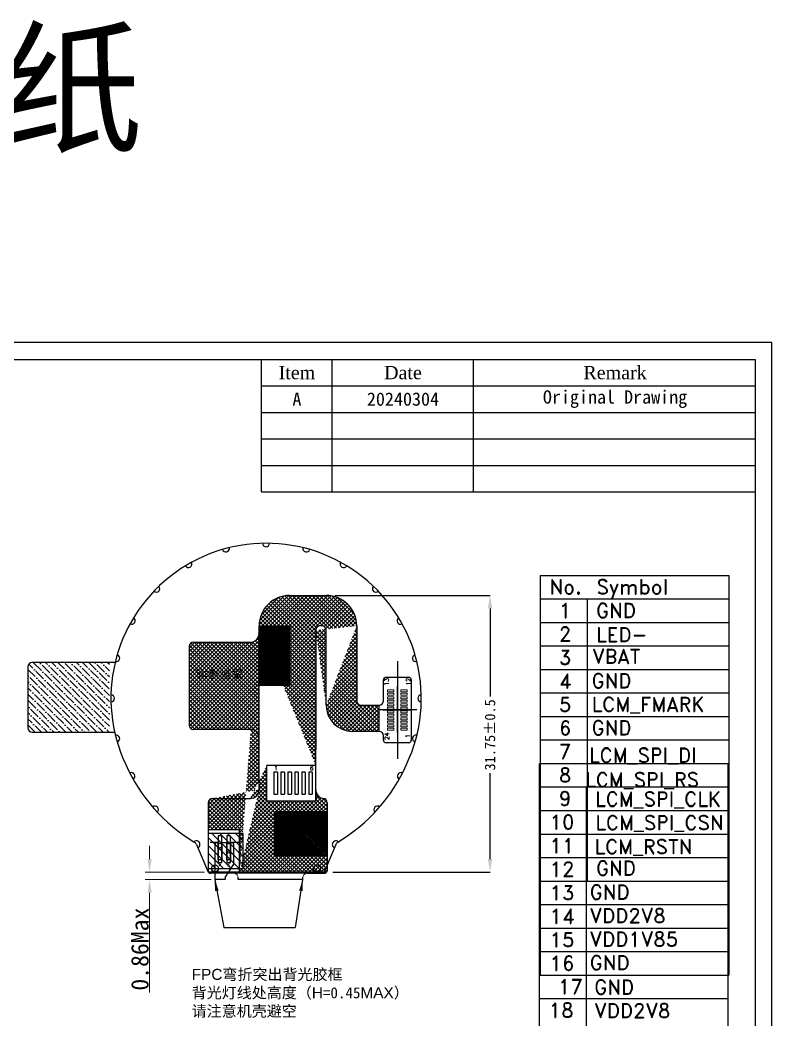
# Model space of a CAD drawing. Header units: millimetres. Extents: x 784 to 1591, y 435 to 646.
# Drawn here: x 1190.1 to 1276.4, y 512.9 to 627.7 of the extents above; entities that cross this region are included whole.
import ezdxf

# ---------------------------------------------------------------- set-up
doc = ezdxf.new("R2010")
doc.units = ezdxf.units.MM
doc.linetypes.add('CENTER', pattern=[50.800000000000004, 31.75, -6.349999999999999, 6.349999999999999, -6.349999999999999])
for name, color, linetype in [('dim', 3, 'Continuous'), ('DWG', 7, 'Continuous'), ('FPC', 33, 'Continuous'), ('FPC-LED', 30, 'Continuous'), ('FPC-O正面白油层', 7, 'Continuous'), ('FRAME', 154, 'Continuous'), ('铁框', 5, 'Continuous')]:
    doc.layers.add(name, color=color, linetype=linetype)
doc.styles.add('ROMAND', font='romand.shx', dxfattribs={"bigfont": 'chineset.shx'})
doc.styles.get("Standard").update_dxf_attribs({"font": 'txt', "bigfont": 'gbcbig.shx'})
doc.styles.add('中文', font='')
doc.styles.add('宋', font='', dxfattribs={"height": 2})
doc.styles.add('宋体', font='')
doc.styles.add('工程', font='gbenor.shx', dxfattribs={"width": 1.25, "bigfont": 'gbcbig.shx'})
doc.styles.get('中文').set_extended_font_data('SimSun')
doc.styles.get('宋').set_extended_font_data('SimSun')
doc.styles.get('宋体').set_extended_font_data('SimSun')
doc.dimstyles.get("Standard").update_dxf_attribs({"dimtxt": 0.18, "dimasz": 0.18, "dimexe": 0.18, "dimexo": 0.0625, "dimgap": 0.09, "dimtad": 0, "dimzin": 0, "dimdsep": 46, "dimtxsty": 'Standard', "dimcen": 0, "dimadec": 0, "dimazin": 0, "dimtfac": 1, "dimtofl": 0, "dimtmove": 0, "dimatfit": 3, "dimfxl": 1, "dimtolj": 1, "dimtzin": 0, "dimarcsym": 0})
doc.dimstyles.new('标准', dxfattribs={"dimtxt": 2, "dimasz": 1.8, "dimexe": 0.5, "dimexo": 0.4, "dimgap": 0.1, "dimtad": 1, "dimzin": 1, "dimdsep": 46, "dimtxsty": '工程', "dimblk": 'CLOSEDBLANK', "dimcen": 0.09, "dimclrd": 3, "dimclre": 3, "dimclrt": 3, "dimadec": 0, "dimazin": 0, "dimtfac": 1, "dimtofl": 0, "dimtmove": 0, "dimatfit": 3, "dimldrblk": 'CLOSEDBLANK', "dimfxl": 1, "dimtolj": 1, "dimlwd": 0, "dimlwe": 0, "dimarcsym": 0})
doc.dimstyles.new('标注', dxfattribs={"dimtxt": 1.2, "dimasz": 1, "dimexe": 0, "dimexo": 1, "dimgap": 0.2, "dimtad": 0, "dimrnd": 0.0005, "dimzin": 9, "dimdsep": 46, "dimtxsty": 'Standard', "dimcen": 0, "dimclrd": 3, "dimclre": 3, "dimclrt": 3, "dimadec": 0, "dimazin": 0, "dimtfac": 1, "dimtmove": 0, "dimatfit": 3, "dimfxl": 1, "dimlwd": -1, "dimlwe": -1, "dimarcsym": 0})
pattern_1 = [(225, (1860.694918110417, 1069.422576899782), (0.08838834764831843, -0.08838834764831845), [])]
pattern_2 = [(225, (2322.766237880508, 1062.270104285229), (0.2245064030267288, -0.2245064030267289), []), (315, (2322.766237880508, 1062.270104285229), (0.2245064030267289, 0.2245064030267288), [])]

# ---------------------------------------------------------------- blocks, each defined once
blk = doc.blocks.new('*D178')
at = {"color": 7, "transparency": 16777216}
for p, q in [((1226.223670286007, 561.6487916710394), (1244.017600158496, 561.6487916710394)), ((1244.017600158496, 560.1487916710394), (1244.017600158496, 550.0339667219197)), ((1244.017600158496, 531.3950078898782), (1244.017600158496, 541.2607823643779)), ((1225.986415658436, 529.8950078898782), (1244.017600158496, 529.8950078898782))]:
    blk.add_line(p, q, dxfattribs=at)
for points in [[(1243.767600158496, 560.1487916710394), (1244.267600158496, 560.1487916710394), (1244.017600158496, 561.6487916710394)], [(1243.767600158496, 531.3950078898782), (1244.267600158496, 531.3950078898782), (1244.017600158496, 529.8950078898782)]]:
    blk.add_solid(points, dxfattribs=at)
at = {"layer": 'Defpoints', "color": 0, "transparency": 16777216}
for p in [(1225.223670286007, 561.6487916710394), (1244.017600158496, 561.6487916710394), (1224.986415658436, 529.8950078898782)]:
    blk.add_point(p, dxfattribs=at)
at = {"color": 7, "transparency": 16777216, "insert": (1244.017600158496, 545.6473745431489), "char_height": 1.2, "attachment_point": 5, "rotation": 90, "style": '宋体'}
blk.add_mtext('31.75±0.5', dxfattribs=at)
blk = doc.blocks.new('*D179')
at = {"color": 7, "lineweight": 0, "transparency": 16777216}
for p, q in [((1204.959560383304, 531.3950078898782), (1204.959560383304, 532.8950078898782)), ((1211.270069845192, 529.8950078898782), (1204.459560383304, 529.8950078898782)), ((1212.028249893712, 529.0350371990277), (1204.459560383304, 529.0350371990277)), ((1204.959560383304, 527.5350371990277), (1204.959560383304, 516.0808472548935))]:
    blk.add_line(p, q, dxfattribs=at)
at = {"color": 7, "transparency": 16777216}
for points in [[(1204.709560383304, 531.3950078898782), (1205.209560383304, 531.3950078898782), (1204.959560383304, 529.8950078898782)], [(1204.709560383304, 527.5350371990277), (1205.209560383304, 527.5350371990277), (1204.959560383304, 529.0350371990277)]]:
    blk.add_solid(points, dxfattribs=at)
at = {"layer": 'Defpoints', "color": 0, "transparency": 16777216}
for p in [(1204.959560383304, 529.8950078898782), (1211.670069845193, 529.8950078898782), (1212.428249893712, 529.0350371990277)]:
    blk.add_point(p, dxfattribs=at)
at = {"color": 7, "transparency": 16777216, "insert": (1203.859560383304, 521.0579422269607), "char_height": 2, "attachment_point": 5, "rotation": 90, "style": '宋体'}
blk.add_mtext('\\A1;0.86Max', dxfattribs=at)
blk = doc.blocks.new('_ClosedBlank')
at = {"color": 0, "linetype": 'ByBlock', "lineweight": -2}
for p, q in [((-1, 0.1666666666666666), (0, 0)), ((-1, 0.1666666666666666), (-1, -0.1666666666666666)), ((0, 0), (-1, -0.1666666666666666))]:
    blk.add_line(p, q, dxfattribs=at)
blk = doc.blocks.new('f')
h = blk.add_hatch()
h.set_pattern_fill('ANSI31', color=2, scale=0.2, style=0)
h.set_pattern_definition([(45, (236.848330960669, 0), (-0.4490128060534576, 0.4490128060534577), [])])
h.paths.add_polyline_path([(485.9467499625166, 191.7858586389511), (481.9467499625167, 191.785858638951), (481.9467499625166, 187.785858638951), (485.9467499625166, 187.785858638951)])
at = {"color": 2}
for p, q in [((481.9467499625166, 191.785858638951), (485.9467499625166, 191.785858638951)), ((481.9467499625166, 187.785858638951), (481.9467499625167, 191.785858638951)), ((485.9467499625166, 191.785858638951), (485.9467499625166, 187.785858638951)), ((485.9467499625166, 187.785858638951), (481.9467499625166, 187.785858638951))]:
    blk.add_line(p, q, dxfattribs=at)
blk = doc.blocks.new('24PP')
at = {"color": 1, "linetype": 'CENTER'}
for p, q in [((2882.854864394058, 144.1088569521853), (2882.854864394058, 132.883562968108)), ((2885.077635341584, 138.4962099601462), (2880.632093446533, 138.4962099601462))]:
    blk.add_line(p, q, dxfattribs=at)
at = {"layer": 'FPC', "color": 4, "linetype": 'Continuous', "lineweight": 5}
for p, q in [((2881.714864394058, 140.8112099601458), (2882.444864394058, 140.8112099601462)), ((2881.714864394058, 140.5812099601462), (2881.714864394058, 140.8112099601458)), ((2882.444864394058, 140.5812099601462), (2881.714864394058, 140.5812099601462)), ((2881.714864394058, 140.4112099601462), (2882.444864394058, 140.4112099601462)), ((2881.714864394058, 140.1812099601466), (2881.714864394058, 140.4112099601462)), ((2882.444864394058, 140.1812099601466), (2881.714864394058, 140.1812099601466)), ((2881.714864394058, 140.0112099601465), (2882.444864394058, 140.0112099601465)), ((2881.714864394058, 139.781209960147), (2881.714864394058, 140.0112099601465)), ((2882.444864394058, 140.8112099601462), (2882.444864394058, 140.5812099601462)), ((2882.444864394058, 140.4112099601462), (2882.444864394058, 140.1812099601466)), ((2882.444864394058, 140.0112099601465), (2882.444864394058, 139.781209960147)), ((2883.994864394058, 140.8112099601462), (2883.264864394057, 140.8112099601462)), ((2883.264864394057, 140.8112099601462), (2883.264864394057, 140.5812099601462)), ((2883.264864394057, 140.5812099601462), (2883.994864394058, 140.5812099601462)), ((2883.994864394058, 140.4112099601462), (2883.264864394057, 140.4112099601462)), ((2883.264864394057, 140.4112099601462), (2883.264864394057, 140.1812099601466)), ((2883.264864394057, 140.1812099601466), (2883.994864394058, 140.1812099601466)), ((2883.994864394058, 140.0112099601465), (2883.264864394058, 140.0112099601465)), ((2883.264864394058, 140.0112099601465), (2883.264864394058, 139.781209960147)), ((2883.994864394058, 140.5812099601462), (2883.994864394058, 140.8112099601462)), ((2883.994864394058, 140.1812099601466), (2883.994864394058, 140.4112099601462)), ((2883.994864394058, 139.781209960147), (2883.994864394058, 140.0112099601465)), ((2882.444864394058, 139.781209960147), (2881.714864394058, 139.781209960147)), ((2881.714864394058, 139.6112099601469), (2882.444864394058, 139.6112099601469)), ((2881.714864394058, 139.3812099601473), (2881.714864394058, 139.6112099601469)), ((2882.444864394058, 139.3812099601473), (2881.714864394058, 139.3812099601473)), ((2881.714864394058, 138.9812099601459), (2881.714864394058, 139.2112099601472)), ((2881.714864394058, 139.2112099601472), (2882.444864394058, 139.2112099601477)), ((2882.444864394058, 138.9812099601463), (2881.714864394058, 138.9812099601459)), ((2882.444864394058, 139.6112099601469), (2882.444864394058, 139.3812099601473)), ((2882.444864394058, 139.2112099601477), (2882.444864394058, 138.9812099601463)), ((2883.264864394058, 139.781209960147), (2883.994864394058, 139.781209960147)), ((2883.994864394058, 139.6112099601469), (2883.264864394058, 139.6112099601469)), ((2883.264864394058, 139.6112099601469), (2883.264864394058, 139.3812099601473)), ((2883.264864394058, 139.3812099601473), (2883.994864394058, 139.3812099601473)), ((2883.994864394058, 139.2112099601477), (2883.264864394058, 139.2112099601477)), ((2883.264864394058, 139.2112099601477), (2883.264864394058, 138.9812099601463)), ((2883.264864394058, 138.9812099601463), (2883.994864394058, 138.9812099601463)), ((2883.994864394058, 139.3812099601473), (2883.994864394058, 139.6112099601469)), ((2883.994864394058, 138.9812099601463), (2883.994864394058, 139.2112099601477)), ((2881.714864394058, 138.5812099601462), (2881.714864394058, 138.8112099601458)), ((2881.714864394058, 138.8112099601458), (2882.444864394058, 138.8112099601462)), ((2882.444864394058, 138.5812099601467), (2881.714864394058, 138.5812099601462)), ((2881.714864394058, 138.1812099601466), (2881.714864394058, 138.4112099601462)), ((2881.714864394058, 138.4112099601462), (2882.444864394058, 138.4112099601462)), ((2882.444864394058, 138.1812099601466), (2881.714864394058, 138.1812099601466)), ((2881.714864394058, 137.781209960147), (2881.714864394058, 138.0112099601465)), ((2881.714864394058, 138.0112099601465), (2882.444864394058, 138.0112099601465)), ((2882.444864394058, 137.781209960147), (2881.714864394058, 137.781209960147)), ((2882.444864394058, 138.8112099601462), (2882.444864394058, 138.5812099601467)), ((2882.444864394058, 138.4112099601462), (2882.444864394058, 138.1812099601466)), ((2882.444864394058, 138.0112099601465), (2882.444864394058, 137.781209960147)), ((2883.994864394058, 138.8112099601462), (2883.264864394058, 138.8112099601462)), ((2883.264864394058, 138.8112099601462), (2883.264864394058, 138.5812099601467)), ((2883.264864394058, 138.5812099601467), (2883.994864394058, 138.5812099601467)), ((2883.994864394058, 138.4112099601462), (2883.264864394058, 138.4112099601462)), ((2883.264864394058, 138.4112099601462), (2883.264864394058, 138.1812099601466)), ((2883.264864394058, 138.1812099601466), (2883.994864394058, 138.1812099601466)), ((2883.994864394058, 138.0112099601465), (2883.264864394058, 138.0112099601465)), ((2883.264864394058, 138.0112099601465), (2883.264864394058, 137.781209960147)), ((2883.264864394058, 137.781209960147), (2883.994864394058, 137.781209960147)), ((2883.994864394058, 138.5812099601467), (2883.994864394058, 138.8112099601462)), ((2883.994864394058, 138.1812099601466), (2883.994864394058, 138.4112099601462)), ((2883.994864394058, 137.781209960147), (2883.994864394058, 138.0112099601465)), ((2881.714864394058, 137.3812099601473), (2881.714864394058, 137.6112099601469)), ((2881.714864394058, 137.6112099601469), (2882.444864394058, 137.6112099601469)), ((2882.444864394058, 137.3812099601473), (2881.714864394058, 137.3812099601473)), ((2881.714864394058, 136.9812099601459), (2881.714864394058, 137.2112099601472)), ((2881.714864394058, 137.2112099601472), (2882.444864394058, 137.2112099601472)), ((2882.444864394058, 136.9812099601463), (2881.714864394058, 136.9812099601459)), ((2881.714864394058, 136.5812099601462), (2881.714864394058, 136.8112099601458)), ((2881.714864394058, 136.8112099601458), (2882.444864394058, 136.8112099601462)), ((2882.444864394058, 136.5812099601462), (2881.714864394058, 136.5812099601462)), ((2882.444864394058, 137.6112099601469), (2882.444864394058, 137.3812099601473)), ((2882.444864394058, 137.2112099601472), (2882.444864394058, 136.9812099601463)), ((2882.444864394058, 136.8112099601462), (2882.444864394058, 136.5812099601462)), ((2883.264864394058, 137.6112099601469), (2883.264864394058, 137.3812099601473)), ((2883.994864394058, 137.6112099601469), (2883.264864394058, 137.6112099601469)), ((2883.264864394058, 137.3812099601473), (2883.994864394058, 137.3812099601473)), ((2883.264864394058, 137.2112099601472), (2883.264864394058, 136.9812099601463)), ((2883.994864394058, 137.2112099601472), (2883.264864394058, 137.2112099601472)), ((2883.264864394058, 136.9812099601463), (2883.994864394058, 136.9812099601463)), ((2883.264864394058, 136.8112099601462), (2883.264864394058, 136.5812099601462)), ((2883.994864394058, 136.8112099601462), (2883.264864394058, 136.8112099601462)), ((2883.264864394058, 136.5812099601462), (2883.994864394058, 136.5812099601462)), ((2883.994864394058, 137.3812099601473), (2883.994864394058, 137.6112099601469)), ((2883.994864394058, 136.9812099601463), (2883.994864394058, 137.2112099601472)), ((2883.994864394058, 136.5812099601462), (2883.994864394058, 136.8112099601462)), ((2881.714864394058, 136.1812099601466), (2881.714864394058, 136.4112099601462)), ((2881.714864394058, 136.4112099601462), (2882.444864394058, 136.4112099601462)), ((2882.444864394058, 136.1812099601466), (2881.714864394058, 136.1812099601466)), ((2882.444864394058, 136.4112099601462), (2882.444864394058, 136.1812099601466)), ((2883.264864394058, 136.4112099601462), (2883.264864394058, 136.1812099601466)), ((2883.994864394058, 136.4112099601462), (2883.264864394058, 136.4112099601462)), ((2883.264864394058, 136.1812099601466), (2883.994864394058, 136.1812099601466)), ((2883.994864394058, 136.1812099601466), (2883.994864394058, 136.4112099601462))]:
    blk.add_line(p, q, dxfattribs=at)

msp = doc.modelspace()

# ---------------------------------------------------------------- hatches: boundary and pattern name
h = msp.add_hatch()
h.set_pattern_fill('ANSI37', color=5, scale=0.1, style=0)
h.set_pattern_definition(pattern_2)
h.paths.add_polyline_path([(1225.313742761759, 531.7505452965539), (1219.313742761759, 531.7505452965539), (1219.313742761759, 536.8487916714329), (1225.313742761759, 536.8487916714329)], flags=16)
h.paths.add_polyline_path([(1217.523670285987, 558.1487916707993), (1221.039090015518, 558.1487916707993), (1221.039090015518, 551.3168702610369), (1217.523670285987, 551.3168702610369)], flags=17)
edge = h.paths.add_edge_path()
edge.add_line((1222.992451085041, 529.7615369706465), (1215.274315663103, 529.7614751035524))
edge.add_line((1222.992451085041, 529.7615369706465), (1225.023670286667, 529.7615369706457))
edge.add_arc((1225.023670286667, 530.0615369706453), 0.3, 269.9999999999479, 360.0000000000391)
edge.add_line((1225.323670286667, 537.8487916714392), (1225.323670286667, 530.0615369706453))
edge.add_arc((1224.829912561521, 537.8542503810228), 0.4937878984461769, 359.3665956732287, 442.9711489085166)
edge.add_arc((1225.023582570022, 539.3353218397509), 0.9999122872956046, 179.9955760034254, 262.3421396222793)
edge.add_line((1224.023670285707, 538.0487653894963), (1224.023670285707, 539.3352446323905))
edge.add_line((1224.023670285707, 538.0487653894963), (1218.423637880508, 538.0487653894963))
edge.add_line((1218.423637880508, 538.0487653894963), (1218.423637880508, 542.1487653894962))
edge.add_arc((1216.523598918263, 539.348863039923), 1.000071370270443, 270.0040888359953, 359.9959111640177)
edge.add_line((1212.178279483498, 538.3487916721995), (1216.523670287007, 538.3487916721994))
edge.add_arc((1212.178506298244, 537.8485648566937), 0.5002268669274116, 90.02597926856303, 179.974020731476)
edge.add_line((1211.678279482738, 537.8487916714392), (1211.678248936025, 534.74273467478))
edge.add_line((1215.274315663103, 534.74273467478), (1211.678248936025, 534.74273467478))
edge.add_line((1215.274315663103, 529.761577805516), (1215.274315663103, 534.74273467478))
edge.add_line((1217.523670285987, 539.3487916711794), (1217.523670285987, 558.1487916707993))
edge.add_line((1224.023670285707, 542.1487653894962), (1218.423637880508, 542.1487653894962))
edge.add_line((1224.023670285707, 542.1487653894962), (1224.023670285707, 543.9700042852287))
edge.add_line((1224.023670285707, 557.6487916725794), (1224.023670285707, 543.9700042852287))
edge.add_arc((1228.223732604387, 549.0488539905994), 3.00003627576, 180.0011901909018, 269.9988098186017)
edge.add_line((1231.287527856311, 546.0487916722194), (1228.223670285487, 546.0487916722194))
edge.add_line((1231.287527856311, 546.0487916722194), (1231.287527856311, 549.0487916716993))
edge.add_line((1229.223670287007, 549.0487916716993), (1231.287527856311, 549.0487916716993))
edge.add_arc((1229.223554195542, 549.5486755809937), 0.4998839227748116, 179.9866938087497, 270.0133061912112)
edge.add_line((1228.723670286247, 558.1487916707993), (1228.723670286247, 549.5487916724594))
edge.add_line((1225.223670286007, 549.0487916716993), (1225.223670286007, 557.6487916725794))
edge.add_arc((1224.723454520358, 557.6485759051496), 0.5002158121838584, 0.02471445825400033, 89.97528583151653)
edge.add_arc((1224.523554195001, 557.6489077615058), 0.4998839227736608, 89.98669380871057, 180.0133059037828)
edge.add_arc((1225.223598414167, 558.1487197989593), 3.50004232172, 0.001176546599485357, 89.99882346279986)
edge.add_line((1221.023670286227, 561.6487916710394), (1225.223670286007, 561.6487916710394))
edge.add_arc((1221.023742993727, 558.1487189632994), 3.50004232172, 90.00119022461064, 179.9988097849972)
h = msp.add_hatch()
h.set_pattern_fill('ANSI31', color=2, style=0)
h.set_pattern_definition(pattern_1)
h.paths.add_polyline_path([(1217.523670285987, 558.1487916707993), (1221.039090015518, 558.1487916707993), (1221.039090015518, 551.3168702610369), (1217.523670285987, 551.3168702610369)])
h = msp.add_hatch()
h.set_pattern_fill('ANSI37', color=2, scale=0.1, angle=180)
h.set_pattern_definition(pattern_2)
h.paths.add_polyline_path([(1216.523670285987, 546.2685622083861, -0.4142135623730951), (1217.523670285987, 545.2685622083861), (1217.523670285987, 557.2665175374126, -0.4142135623730951), (1216.523670285987, 556.2665175374126), (1209.991986724706, 556.2665175374126, 0.4142135623730951), (1209.491986724706, 555.7665175374126), (1209.491986724706, 546.7685622083861, 0.4142135623730951), (1209.991986724706, 546.2685622083861)])
h.paths.add_polyline_path([(1220.972260232811, 554.8549203965287), (1217.220574839552, 554.8549203965287), (1217.220574839552, 553.6919990482141), (1220.972260232811, 553.6919990482141)], flags=9)
h.paths.add_polyline_path([(1216.087642453634, 553.772969588105), (1209.83483346487, 553.772969588105), (1209.83483346487, 551.8347673409139), (1216.087642453634, 551.8347673409139)], flags=24)
h = msp.add_hatch()
h.set_pattern_fill('ANSI31', color=2, style=0)
h.set_pattern_definition(pattern_1)
h.paths.add_polyline_path([(1225.313742761759, 531.7505452965539), (1219.313742761759, 531.7505452965539), (1219.313742761759, 536.8487916714329), (1225.313742761759, 536.8487916714329)])
at = {"layer": 'dim'}
h = msp.add_hatch(dxfattribs=at)
h.set_pattern_fill('ANSI36', color=5, scale=4, style=0)
h.set_pattern_definition([(135, (1900.709630682813, -3871.690421972947), (-0.2651650429449554, 0.9722718241315027), [1.25, -0.25, 0, -0.25])])
h.paths.add_polyline_path([(1191.004402692501, 553.4571522142406, -0.4142135623730951), (1191.504402692501, 553.9571522142406), (1200.354402692502, 553.9571522142406), (1200.354402692502, 545.9571522142397), (1191.504402692501, 545.9571522142406, -0.4142135623730951), (1191.004402692501, 546.4571522142406)])

# ---------------------------------------------------------------- linework, layer by layer
at = {"color": 7}
for p, q in [((1249.756546926568, 563.950594340523), (1249.756546926567, 518.0738993188723)), ((1249.660880529613, 542.3719378806551), (1249.660880529612, 496.4952428590044)), ((1210.345342043007, 533.0641779492616), (1211.670069845193, 529.8950078898782)), ((1224.986415658436, 529.8950078898783), (1211.670069845193, 529.8950078898783)), ((1271.40286692102, 528.8684157945555), (1271.402866921021, 518.0738993188721))]:
    msp.add_line(p, q, dxfattribs=at)
at = {"color": 30, "linetype": 'Continuous'}
for p, q in [((1221.023670286227, 561.6487916710394), (1225.223670286007, 561.6487916710394)), ((1217.523670285987, 539.3487916711794), (1217.523670285987, 558.1487916707993)), ((1224.723670285247, 558.1487916707993), (1224.523670286467, 558.1487916707993)), ((1228.723670286247, 558.1487916707993), (1228.723670286247, 549.5487916724594)), ((1224.023670285707, 557.6487916725794), (1224.023670285707, 543.9700042852287)), ((1225.223670286007, 549.0487916716993), (1225.223670286007, 557.6487916725794)), ((1232.087340061307, 552.2487916712593), (1234.687340063227, 552.2487916712593)), ((1231.787340061867, 549.535089147217), (1231.787340061867, 551.9487916718083)), ((1234.987340062667, 551.9487916718191), (1234.987340062667, 545.0487916706994)), ((1231.787340061867, 549.535089147217), (1231.787340061867, 550.0487916706793)), ((1234.987340062667, 550.0487916706793), (1234.987340062667, 545.0487916706994)), ((1229.223670287007, 549.0487916716993), (1231.287527856311, 549.0487916716993)), ((1231.287527856311, 546.0487916722194), (1228.223670285487, 546.0487916722194)), ((1231.787340061867, 545.0487916706994), (1231.787340061867, 545.5624941967017)), ((1231.787340061867, 545.0487916706994), (1231.787340061867, 545.5487916714594)), ((1234.687340063227, 544.7487916712593), (1232.087340061307, 544.7487916712593)), ((1234.687340063227, 544.7487916712593), (1232.087340061307, 544.7487916712593)), ((1212.178279483498, 538.3487916721995), (1216.523670287007, 538.3487916721994)), ((1211.678279482738, 537.8487916714392), (1211.678248936025, 534.74273467478)), ((1225.323670286667, 537.8487916714392), (1225.323670286667, 530.0615369706453)), ((1211.678248936025, 534.74273467478), (1211.678248936025, 530.061532775212))]:
    msp.add_line(p, q, dxfattribs=at)
for p, q in [((1217.523670285987, 545.2685622083861), (1217.523670285987, 557.2665175374126)), ((1231.287527856311, 546.0487916722194), (1231.287527856311, 549.0487916716993)), ((1215.274315663103, 534.74273467478), (1211.678248936025, 534.74273467478)), ((1215.274315663103, 529.761577805516), (1215.274315663103, 534.74273467478)), ((1212.832441685438, 533.1083470566997), (1212.832441685438, 533.2970929175814)), ((1214.232441685438, 533.1083470566997), (1214.232441685438, 533.2970929175814))]:
    msp.add_line(p, q)
at = {"color": 30}
for p, q in [((1209.491986724706, 555.7665175374126), (1209.491986724706, 546.7685622083861)), ((1216.523670285987, 546.2685622083861), (1209.991986724706, 546.2685622083861)), ((1222.52823841465, 529.0350371990277), (1215.135690010079, 529.0350371990277)), ((1222.987901850226, 529.7615608066995), (1223.523714077203, 529.761550267741)), ((1222.992451085041, 529.7615369706465), (1225.023670286667, 529.7615369706457))]:
    msp.add_line(p, q, dxfattribs=at)
at = {"color": 7, "linetype": 'Continuous', "ltscale": 0.1}
for p, q in [((1233.387340062267, 545.9574031466599), (1233.387340062267, 551.2474851699643)), ((1233.387340062267, 551.0401801958586), (1233.387340062267, 545.7500981725542))]:
    msp.add_line(p, q, dxfattribs=at)
at = {"color": 1, "linetype": 'Continuous', "ltscale": 0.1}
msp.add_line((1233.387340062267, 550.0901801952888), (1233.387340062267, 544.8000981719844), dxfattribs=at)
at = {"color": 1, "linetype": 'CENTER', "ltscale": 0.1}
for p, q in [((1235.002611345064, 548.4987916712593), (1231.693499636992, 548.4987916712593)), ((1231.77206877947, 548.4987916712593), (1235.081180487542, 548.4987916712593))]:
    msp.add_line(p, q, dxfattribs=at)
at = {"color": 32}
for p, q in [((1224.023670285707, 539.8700042852288), (1224.023670285707, 543.9700042852287)), ((1224.023670285707, 539.3353990462846), (1224.023670285707, 539.8700042852288))]:
    msp.add_line(p, q, dxfattribs=at)
at = {"color": 1}
for p, q in [((1218.423637880508, 538.0487653894963), (1218.423637880508, 542.1487653894962)), ((1224.023670285707, 542.1487653894962), (1218.423637880508, 542.1487653894962)), ((1224.023670285707, 539.3353990462846), (1224.023670285707, 542.1487653894962)), ((1224.023670285707, 538.0487653894963), (1224.023670285707, 539.3352446323905)), ((1224.023670285707, 538.0487653894963), (1218.423637880508, 538.0487653894963))]:
    msp.add_line(p, q, dxfattribs=at)
at = {"color": 1, "linetype": 'Continuous'}
for p, q in [((1219.223670284507, 541.348791672427), (1219.223670284507, 538.8487916732466)), ((1219.623670284607, 541.348791672427), (1219.223670284507, 541.348791672427)), ((1219.623670284607, 541.348791672427), (1219.623670284607, 538.8487916732466)), ((1220.023670284707, 541.348791672427), (1220.023670284707, 538.8487916732466)), ((1220.423670284807, 541.348791672427), (1220.023670284707, 541.348791672427)), ((1220.423670284807, 541.348791672427), (1220.423670284807, 538.8487916732466)), ((1220.823670284907, 541.348791672427), (1220.823670284907, 538.8487916732466)), ((1221.223670285007, 541.348791672427), (1220.823670284907, 541.348791672427)), ((1221.223670285007, 541.348791672427), (1221.223670285007, 538.8487916732466)), ((1221.623670285107, 541.348791672427), (1221.623670285107, 538.8487916732466)), ((1222.023670285207, 541.348791672427), (1221.623670285107, 541.348791672427)), ((1222.023670285207, 541.348791672427), (1222.023670285207, 538.8487916732466)), ((1222.423670285307, 541.348791672427), (1222.423670285307, 538.8487916732466)), ((1222.823670285406, 541.348791672427), (1222.423670285307, 541.348791672427)), ((1222.823670285406, 541.348791672427), (1222.823670285406, 538.8487916732466)), ((1223.223670285507, 541.348791672427), (1223.223670285507, 538.8487916732466)), ((1223.623670285607, 541.348791672427), (1223.223670285507, 541.348791672427)), ((1223.623670285607, 541.348791672427), (1223.623670285607, 538.8487916732466)), ((1219.223670284507, 538.8487916732466), (1219.623670284607, 538.8487916732466)), ((1220.023670284707, 538.8487916732466), (1220.423670284807, 538.8487916732466)), ((1220.823670284907, 538.8487916732466), (1221.223670285007, 538.8487916732466)), ((1221.623670285107, 538.8487916732466), (1222.023670285207, 538.8487916732466)), ((1222.423670285307, 538.8487916732466), (1222.823670285406, 538.8487916732466)), ((1223.223670285507, 538.8487916732466), (1223.623670285607, 538.8487916732466))]:
    msp.add_line(p, q, dxfattribs=at)
at = {"color": 2}
for p in [(1212.432441685438, 532.9970929175812), (1213.628248936023, 529.0350371990277)]:
    msp.add_line(p, (1212.428249893712, 529.0350371990277), dxfattribs=at)
msp.add_lwpolyline([(1209.991986724706, 556.2665175374126), (1216.523670285987, 556.2665175374126, 0.4142135623730951), (1217.523670285987, 557.2665175374126), (1217.523670285987, 558.1487916707993)], format="xyb", dxfattribs=at)
for points in [[(1217.523670285987, 558.1487916707993), (1221.039090015518, 558.1487916707993), (1221.039090015518, 551.3168702610369), (1217.523670285987, 551.3168702610369)], [(1225.313742761759, 531.7505452965539), (1219.313742761759, 531.7505452965539), (1219.313742761759, 536.8487916714329), (1225.313742761759, 536.8487916714329)]]:
    msp.add_lwpolyline(points, close=True, dxfattribs=at)
at = {"color": 30, "linetype": 'Continuous'}
for centre, radius, start, end in [((1221.023742993727, 558.1487189632994), 3.50004232172, 90.0011902246106, 179.9988097849907), ((1225.223598414167, 558.1487197989593), 3.50004232172, 0.001176546592977864, 89.9988234627999), ((1228.223732604387, 549.0488539905994), 3.00003627576, 180.0011901908953, 269.9988098186017)]:
    msp.add_arc(centre, radius, start, end, dxfattribs=at)
at = {"color": 30}
for centre, radius, start, end in [((1224.523554195001, 557.6489077615058), 0.4998839227736608, 89.98669380870898, 180.013305903786), ((1224.723454520358, 557.6485759051496), 0.5002158121838584, 0.0247144582461541, 89.97528583151268), ((1209.991986724706, 555.7665175374126), 0.5, 90, 180), ((1232.087342556702, 551.9487891764237), 0.3000024948457038, 90.00047658143627, 179.9995234206091), ((1234.687337572064, 551.9487891806559), 0.3000024906135625, 0.0004757731678828416, 89.99952422679304), ((1229.223554195542, 549.5486755809937), 0.4998839227748116, 179.986693808748, 270.0133061912128), ((1209.991986724706, 546.7685622083861), 0.5, 180, 270), ((1216.523670285987, 545.2685622083861), 1, 0, 90), ((1232.087229479544, 545.0486810889361), 0.2998894380647538, 179.9788726521492, 270.0211273478247), ((1232.087229479544, 545.0486810889361), 0.2998894380647538, 179.9788726521492, 270.0211273478247), ((1234.687337567831, 545.0487941660945), 0.3000024948455903, 270.0004765814493, 359.9995234186158), ((1234.687337567831, 545.0487941660945), 0.3000024948455903, 270.0004765814363, 359.9995234186158), ((1216.523598918263, 539.348863039923), 1.000071370270443, 270.0040888359995, 359.9959111640135), ((1225.023582570022, 539.3353218397509), 0.9999122872956046, 179.9955760034273, 262.3421396222798), ((1212.178506298244, 537.8485648566937), 0.5002268669274116, 90.02597926856859, 179.9740207314705), ((1224.829912561521, 537.8542503810228), 0.4937878984461769, 359.3665956732256, 82.9711489085222), ((1211.978248936025, 530.061532775212), 0.3, 179.9999999999609, 270.0000000000521), ((1225.023670286667, 530.0615369706453), 0.3, 269.9999999999479, 3.908265592582369e-11)]:
    msp.add_arc(centre, radius, start, end, dxfattribs=at)
at = {"color": 32, "linetype": 'Continuous'}
for centre, start, end in [((1231.287527856311, 549.5487916716993), 269.9999999999739, 358.4296097450177), ((1231.287527856311, 545.5487916722194), 1.570390254982311, 90.00000000002606)]:
    msp.add_arc(centre, 0.5, start, end, dxfattribs=at)
at = {"layer": 'dim', "color": 7}
for p, q in [((1249.756546926568, 563.950594340523), (1271.402866921021, 563.950594340523)), ((1271.402866921021, 563.950594340523), (1271.40286692102, 528.8684157945551)), ((1249.756546926568, 561.2519652216025), (1271.402866921021, 561.2519652216032)), ((1255.153805164409, 561.2519652216027), (1255.153805164409, 528.8684157945551)), ((1271.402866921021, 561.2519652216021), (1271.402866921021, 528.8684157945551)), ((1249.756546926568, 558.553336102682), (1271.402866921021, 558.553336102682)), ((1249.756546926568, 555.8547069837613), (1271.402866921021, 555.8547069837615)), ((1249.756546926568, 553.156077864841), (1271.402866921021, 553.1560778648401)), ((1249.756546926568, 550.4574487459205), (1271.402866921021, 550.4574487459205)), ((1249.756546926568, 547.7588196269995), (1271.402866921021, 547.7588196269995)), ((1249.756546926568, 545.0601905080795), (1271.402866921021, 545.0601905080795)), ((1249.756546926568, 542.361561389159), (1271.402866921021, 542.361561389158)), ((1271.307200524065, 542.3719378806551), (1271.307200524064, 507.2897593346871)), ((1249.756546926568, 539.662932270238), (1271.402866921021, 539.662932270238)), ((1255.058138767454, 539.6733087617348), (1255.058138767454, 507.2897593346871)), ((1271.307200524065, 539.6733087617341), (1271.307200524065, 507.2897593346871)), ((1249.756546926568, 536.9643031513175), (1271.402866921021, 536.9643031513175)), ((1249.756546926568, 534.2656740323965), (1271.402866921021, 534.2656740323965)), ((1249.756546926568, 531.567044913476), (1271.402866921021, 531.567044913476)), ((1249.756546926568, 528.8684157945551), (1271.402866921021, 528.8684157945551)), ((1249.756546926567, 528.8684157945551), (1271.40286692102, 528.8684157945555)), ((1249.756546926567, 526.1697866756341), (1271.402866921021, 526.1697866756341)), ((1249.756546926567, 523.4711575567134), (1271.402866921021, 523.4711575567129)), ((1249.756546926567, 520.7725284377929), (1271.402866921021, 520.7725284377929)), ((1249.756546926567, 518.0738993188721), (1271.402866921021, 518.0738993188721)), ((1249.756546926567, 518.0738993188723), (1271.402866921021, 518.0738993188721)), ((1249.660880529613, 515.3856466914496), (1271.307200524065, 515.3856466914496))]:
    msp.add_line(p, q, dxfattribs=at)
at = {"layer": 'dim', "color": 5}
for p, q in [((1191.004402692501, 553.4571522142406), (1191.004402692501, 546.4571522142406)), ((1201.018699784568, 553.9571522142406), (1191.504402692501, 553.9571522142406)), ((1191.504402692501, 545.9571522142406), (1200.957763709932, 545.9571522142406))]:
    msp.add_line(p, q, dxfattribs=at)
for centre, start, end in [((1191.504402692501, 553.4571522142406), 90, 180), ((1191.504402692501, 546.4571522142406), 180, 270)]:
    msp.add_arc(centre, 0.5, start, end, dxfattribs=at)
at = {"layer": 'DWG', "color": 30, "lineweight": 0}
for p, q in [((1214.667031265215, 529.7616626038612), (1211.973699703258, 529.7617732509995)), ((1211.978248936025, 529.761532775212), (1215.274315663103, 529.761577805516)), ((1214.671580499637, 529.7614751035524), (1211.978248936025, 529.761532775212)), ((1214.671580499637, 529.7614721077924), (1211.978248936025, 529.7615297794522)), ((1213.671534977607, 529.7614576066569), (1212.05482511524, 529.7614568935146))]:
    msp.add_line(p, q, dxfattribs=at)
for centre, start, end in [((1214.633246580339, 529.2604404297339), 0.1179753316219786, 85.62485142461719), ((1223.030736338215, 529.2604985757839), 94.3751485753828, 179.882024668378)]:
    msp.add_arc(centre, 0.5024989887920518, start, end, dxfattribs=at)
at = {"layer": 'FPC', "color": 2}
for p, q in [((1212.732441685438, 533.2970929175812), (1212.907441685438, 533.2970929175812)), ((1213.157441685438, 533.2970929175812), (1213.907441685438, 533.2970929175814)), ((1214.157441685438, 533.2970929175814), (1214.332441685438, 533.2970929175812)), ((1214.632441685438, 530.7970929175812), (1214.632441685437, 532.9970929175812)), ((1213.628248936024, 529.2770321384786), (1214.632441685438, 530.7970929175812)), ((1213.628248936023, 529.2770145303043), (1213.628248936023, 529.0350371990277))]:
    msp.add_line(p, q, dxfattribs=at)
at = {"layer": 'FPC', "color": 30}
for p, q in [((1222.520896176963, 529.7614573679078), (1213.671540581663, 529.7614573679049)), ((1215.135690010079, 529.0350371990277), (1215.135690010079, 529.2631488156082)), ((1222.992451085041, 529.7615369706465), (1215.274315663103, 529.7614751035524)), ((1222.987901850226, 529.7615608066995), (1215.274323860089, 529.7615830069664)), ((1222.52823841465, 529.0350371990277), (1222.52823841465, 529.261533249602))]:
    msp.add_line(p, q, dxfattribs=at)
at = {"layer": 'FPC', "color": 7}
for points in [[(1212.832441685438, 530.997137896832), (1213.232441685435, 530.997137896832), (1213.232441685435, 534.0470933633165), (1212.832441685438, 534.0470933633165)], [(1213.832441685441, 530.9971374510989), (1214.232441685438, 530.9971374510989), (1214.232441685438, 534.0470929175832), (1213.832441685441, 534.0470929175832)]]:
    msp.add_lwpolyline(points, close=True, dxfattribs=at)
at = {"layer": 'FPC', "color": 2}
for points in [[(1212.832441685438, 532.8076802663114), (1212.832441685438, 533.1083470566997)], [(1213.232441685438, 533.1083470566997), (1213.232441685438, 532.8076802663114)], [(1213.832441685438, 532.4022230535949), (1213.832441685438, 533.1083470566997)], [(1214.232441685438, 533.1083470566997), (1214.232441685438, 532.4022230535949)], [(1213.232441685438, 532.4301885445476), (1213.232441685438, 531.2970929175812), (1212.832441685438, 531.2970929175812), (1212.832441685438, 532.4301885445476)], [(1214.232441685438, 532.024731331831), (1214.232441685438, 531.2970929175812), (1213.832441685438, 531.2970929175812), (1213.832441685438, 532.024731331831)]]:
    msp.add_lwpolyline(points, dxfattribs=at)
for centre in [(1213.032441685438, 532.6189344054295), (1214.032441685438, 532.213477192713)]:
    msp.add_circle(centre, 0.125, dxfattribs=at)
for centre, radius, start, end in [((1212.732441685438, 532.9970929175812), 0.3, 90, 180), ((1213.032441685438, 533.2970929175816), 0.275, 180.0000000000521, 223.3417582272776), ((1213.032441685438, 532.6189344054295), 0.275, 136.6582417727824, 223.3417582272776), ((1213.032441685438, 533.2970929175812), 0.125, 179.9999999999479, 5.211020790109826e-11), ((1213.032441685438, 533.2970929175816), 0.275, 316.6582417726464, 359.9999999999218), ((1213.032441685438, 532.6189344054295), 0.275, 316.6582417726464, 43.3417582272176), ((1214.032441685438, 533.2970929175816), 0.275, 180.0000000000521, 223.3417582272776), ((1214.032441685438, 533.2970929175812), 0.125, 179.9999999999479, 5.211020790109826e-11), ((1214.032441685438, 533.2970929175816), 0.275, 316.6582417726464, 359.9999999999218), ((1214.332441685438, 532.9970929175812), 0.3, 0, 90), ((1214.032441685438, 532.213477192713), 0.275, 136.6582417727824, 223.3417582272776), ((1214.032441685438, 532.213477192713), 0.275, 316.6582417726464, 43.3417582272176)]:
    msp.add_arc(centre, radius, start, end, dxfattribs=at)
at = {"layer": 'FPC-LED', "color": 7}
for p, q in [((1212.832441685438, 533.2970929175814), (1211.916214886128, 533.2970929175814)), ((1215.148668484648, 533.2970929175814), (1214.232441685438, 533.2970929175814))]:
    msp.add_line(p, q, dxfattribs=at)
at = {"layer": 'FRAME', "color": 7}
for p, q in [((1217.807638034608, 573.5209376124507), (1217.80763803461, 588.7273376124507)), ((1225.917718034609, 573.5209376124507), (1225.917718034609, 588.7273376124507)), ((1242.137878034608, 573.5209376124507), (1242.137878034608, 588.7273376124507)), ((1217.807638034609, 585.6860576124494), (1274.414798233645, 585.6860576124494)), ((1217.807638034609, 582.6447776124497), (1274.414798233645, 582.6447776124497)), ((1217.807638034609, 582.6447776124497), (1274.414798233645, 582.6447776124497)), ((1217.807638034609, 582.6447776124497), (1274.414798233645, 582.6447776124497)), ((1217.807638034609, 579.60349761245), (1274.414798233645, 579.60349761245)), ((1217.807638034609, 579.60349761245), (1274.414798233645, 579.60349761245)), ((1217.807638034609, 579.60349761245), (1274.414798233645, 579.60349761245)), ((1217.807638034609, 579.60349761245), (1274.414798233645, 579.60349761245)), ((1217.807638034609, 579.60349761245), (1274.414798233645, 579.60349761245)), ((1217.807638034609, 576.5622176124504), (1274.414798233645, 576.5622176124504)), ((1217.807638034609, 576.5622176124504), (1274.414798233645, 576.5622176124504)), ((1217.807638034609, 576.5622176124504), (1274.414798233645, 576.5622176124504)), ((1217.807638034608, 576.5622176124504), (1274.414798233644, 576.5622176124504)), ((1217.807638034608, 576.5622176124504), (1274.414798233644, 576.5622176124504)), ((1217.807638034608, 576.5622176124504), (1274.414798233644, 576.5622176124504)), ((1217.807638034608, 576.5622176124504), (1274.414798233644, 576.5622176124504)), ((1217.807638034608, 573.5209376124507), (1274.414798233644, 573.5209376124507)), ((1217.807638034608, 573.5209376124507), (1274.414798233644, 573.5209376124507)), ((1217.807638034608, 573.5209376124507), (1274.414798233644, 573.5209376124507))]:
    msp.add_line(p, q, dxfattribs=at)
for points in [[(1276.362028441645, 590.6745678204512), (1042.694403481644, 590.6745678204512), (1042.694403481644, 434.8961511804511), (1276.362028441645, 434.8961511804511)], [(1274.414798233645, 436.8433813884503), (1044.641633689645, 436.8433813884503), (1044.641633689645, 588.7273376124507), (1274.414798233645, 588.7273376124507)]]:
    msp.add_lwpolyline(points, close=True, dxfattribs=at)
at = {"layer": '铁框', "color": 7}
msp.add_line((1226.315315981005, 533.0741599445456), (1224.986415658436, 529.8950078898782), dxfattribs=at)
for centre, radius in [((1212.478248936027, 530.3250675885776), 0.3999999999999999), ((1224.178248936028, 530.3250675885776), 0.4)]:
    msp.add_circle(centre, radius, dxfattribs=at)
for centre, radius, start, end in [((1218.328248936028, 549.8350715948783), 17.8, 334.7895529352417, 205.2103624009636), ((1213.721269933202, 567.028551302824), 0.4, 195.6437863500923, 14.35621364993324), ((1218.328248936027, 567.6350715948785), 0.4, 180.6437863500659, 359.3562136499341), ((1222.935227938852, 567.028551302824), 0.4, 165.643786349953, 344.3562136500151), ((1209.428248936028, 565.2503237822413), 0.4, 210.643786349988, 29.35621365002223), ((1227.228248936027, 565.2503237822422), 0.4, 150.6437863500303, 329.3562136499013), ((1205.741748230907, 562.421572299998), 0.4, 225.6437863499977, 44.35621365003914), ((1230.914749641149, 562.421572299999), 0.4, 135.6437863500322, 314.3562136499838), ((1202.912996748664, 558.7350715948779), 0.4, 240.6437863500125, 59.35621364996838), ((1233.743501123391, 558.7350715948788), 0.4, 120.6437863500461, 299.3562136499875), ((1201.134769228082, 554.4420505977033), 0.4, 255.6437863499673, 74.35621365001514), ((1235.521728643973, 554.4420505977042), 0.4, 105.643786349958, 284.3562136500462), ((1200.528248936028, 549.8350715948774), 0.4, 270.6437863499617, 89.35621365002525), ((1236.128248936028, 549.8350715948783), 0.4, 90.64378634996172, 269.3562136500383), ((1201.134769228082, 545.2280925920533), 0.4, 285.6437863499849, 104.3562136500327), ((1235.521728643973, 545.2280925920533), 0.4, 75.64378634996726, 254.3562136500151), ((1220.135891593818, 550.1417765915686), 19.57230000004918, 203.7685834860435, 239.1269609239282), ((1216.520606278283, 550.1417765915404), 19.57229999999832, 300.8730390760718, 336.2314165139565), ((1202.875692659864, 540.9135340691674), 0.4, 298.7168755909238, 117.5458987168193), ((1233.780805212194, 540.9135340691656), 0.4, 62.45410128316615, 241.2831244090762), ((1205.566079067552, 537.0729017264022), 0.4, 312.4770555778626, 131.306078703884), ((1231.090418804505, 537.0729017264003), 0.4, 48.69392129611597, 227.5229444220822), ((1210.341181891058, 533.0741599445265), 0.3999999999999999, 292.6835194637289, 134.2037534650991), ((1209.351574819696, 532.4076147831548), 1.193149030019207, 33.96205077805782, 51.60519329458843), ((1226.315315980997, 533.0741599445265), 0.4, 45.79624653528321, 247.3148459476422), ((1227.304923052356, 532.4076147831521), 1.193149030019207, 128.3948067054116, 146.0379492219422)]:
    msp.add_arc(centre, radius, start, end, dxfattribs=at)

# ---------------------------------------------------------------- block references
msp.add_blockref('24PP', (-1649.467524331792, 410.0025817111131))
at = {"xscale": -1, "rotation": 180}
msp.add_blockref('f', (729.7314989735079, 722.0959333227277), dxfattribs=at)

# ---------------------------------------------------------------- texts
at = {"color": 7, "style": '中文'}
msp.add_text('LCM图纸', height=12.15, dxfattribs=at).set_placement((1146.24599674346, 613.7398955692261))
at = {"layer": 'dim', "color": 7, "style": 'ROMAND'}
for s, p in [('No.', (1250.835998574136, 561.7916910453868)), ('Symbol', (1256.233256811977, 561.7916910453868)), ('1', (1251.915450221705, 559.0930619264665)), ('GND', (1256.170556596899, 559.074228246251)), ('2', (1251.915450221705, 556.394432807546)), ('LED-', (1256.170556596902, 556.3058191418371)), ('VBAT', (1255.74717434403, 553.8170378313142)), ('3', (1251.915450221705, 553.6958036886252)), ('4', (1251.915450221705, 550.9971745697047)), ('GND', (1255.659738938201, 551.0185744997522)), ('5', (1251.915450221705, 548.2985454507842)), ('LCM_FMARK', (1255.659738938201, 548.3199453808321)), ('6', (1251.915450221705, 545.5999163318637)), ('GND', (1255.659738938201, 545.6213162619114)), ('7', (1251.915450221705, 542.9012872129434)), ('LCM_SPI_DI', (1255.358917841028, 542.4727435043295)), ('8', (1251.915450221705, 540.2026580940222)), ('LCM_SPI_RS', (1254.915484159711, 539.6629326094261)), ('9', (1251.915450221705, 537.5040289751017)), ('LCM_SPI_CLK', (1256.054936659752, 537.441431909282)), ('10', (1250.844570284289, 534.8053998561812)), ('LCM_SPI_CSN', (1256.081164653286, 534.7428027903615)), ('11', (1250.844570284289, 532.1067707372607)), ('LCM_RSTN', (1255.997565764043, 531.9824932076216)), ('12', (1250.844570284289, 529.4081416183404)), ('GND', (1256.168600059115, 529.5105007908663)), ('13', (1250.844570284289, 526.7095124994186)), ('GND', (1255.448504695638, 526.7688234022152)), ('14', (1250.844570284289, 524.0108833804981)), ('VDD2V8', (1255.448504695638, 524.070194283294)), ('15', (1250.844570284289, 521.3122542615776)), ('VDD1V85', (1255.448504695638, 521.3715651643728)), ('16', (1250.844570284289, 518.6136251426566)), ('GND', (1255.448504695638, 518.672936045452)), ('17', (1251.819783824749, 515.9253725152338)), ('GND', (1255.959270262797, 515.862775449414)), ('18', (1250.748903887333, 513.2267433963133)), ('VDD2V8', (1255.985498256331, 513.1641463304935))]:
    msp.add_text(s, height=1.668243456000001, dxfattribs=at).set_placement(p)
at = {"layer": 'dim', "color": 7, "insert": (1215.7309008806, 552.1353291386664), "char_height": 0.9999999999999998, "attachment_point": 1, "rotation": 179.99999999999997, "style": '宋'}
msp.add_mtext('{\\fSimHei|b0|i0|c134|p2;露铜接地}', dxfattribs=at)
at = {"layer": 'dim', "insert": (1209.788186680018, 518.7900350395008), "char_height": 1.26343611912157, "width": 35.37834421641281, "attachment_point": 1, "style": '宋体'}
msp.add_mtext('{\\fArial|b0|i0|c0|p32;\\C7;FPC\\fSimSun|b0|i0|c134|p2;弯折突出背光胶框\\P背光灯线处高度（\\fArial|b0|i0|c0|p32;H\\fSimSun|b0|i0|c134|p2;=0.45\\fArial|b0|i0|c0|p32;MAX\\fSimSun|b0|i0|c134|p2;）\\P请注意机壳避空}', dxfattribs=at)
at = {"layer": 'FPC', "color": 7, "insert": (1232.391388835634, 551.3060329661824), "char_height": 0.4999999999999998, "width": 0.3000220747405818, "attachment_point": 7, "rotation": 89.99999999999997}
msp.add_mtext('13', dxfattribs=at)
at = {"layer": 'FPC', "color": 1, "char_height": 0.4999999999999998, "width": 0.3000220747405818, "attachment_point": 7, "rotation": 89.99999999999997}
for s, insert in [('12', (1234.882623039309, 551.3187622973802)), ('24', (1232.434810898724, 545.0576580661469)), ('1', (1234.808295959166, 545.2973233586732))]:
    msp.add_mtext(s, dxfattribs=dict(at, insert=insert))
at = {"layer": 'FPC', "color": 1, "char_height": 0.4999999999999999, "width": 0.3000220747405819, "attachment_point": 7}
for s, insert in [('1', (1219.239800530405, 541.5774789822755)), ('6', (1223.332338250342, 541.5774789822755))]:
    msp.add_mtext(s, dxfattribs=dict(at, insert=insert))
at = {"layer": 'FPC-O正面白油层', "color": 2, "style": '宋体'}
for s, p in [('A', (1212.879783860634, 530.5175418270453)), ('K', (1213.871202720525, 530.5275976929671))]:
    msp.add_text(s, height=0.4499999999999997, dxfattribs=at).set_placement(p)
at = {"layer": 'FRAME', "color": 7, "char_height": 1.520640000000001, "attachment_point": 5, "style": '宋体'}
for s, insert in [('{\\fTimes New Roman|b0|i0|c0|p18;Item}', (1221.862678034608, 587.2066976124498)), ('{\\fTimes New Roman|b0|i0|c0|p18;Date}', (1234.027798034608, 587.2066976124498)), ('{\\fTimes New Roman|b0|i0|c0|p18;Remark}', (1258.358038034609, 587.2066976124498)), ('Original Drawing', (1258.358038034609, 584.1654176124504)), ('A', (1221.862678034608, 584.1654176124504)), ('20240304', (1234.027798034608, 584.1654176124504))]:
    msp.add_mtext(s, dxfattribs=dict(at, insert=insert))

# ---------------------------------------------------------------- dimensions: what is measured, and where the dimension line sits
dim = msp.add_linear_dim(base=(1244.017600158496, 561.6487916710394), p1=(1224.986415658436, 529.8950078898782), p2=(1225.223670286007, 561.6487916710394), angle=90, dimstyle='标注', override={"dimasz": 1.5, "dimtxsty": '宋体', "dimclrd": 7, "dimclre": 7, "dimclrt": 7, "dimtol": 1, "dimtp": 0.5, "dimtm": 0.5, "dimfxl": 0.2})
dim.commit()
dim.dimension.update_dxf_attribs({"geometry": '*D178', "text_midpoint": (1244.017600158496, 545.6473745431489), "dimtype": 160})
dim = msp.add_linear_dim(base=(1204.959560383304, 529.8950078898782), p1=(1212.428249893712, 529.0350371990277), p2=(1211.670069845193, 529.8950078898782), angle=90, text='<>Max', dimstyle='标准', override={"dimasz": 1.5, "dimtxsty": '宋体', "dimsah": 1, "dimclrd": 7, "dimclre": 7, "dimclrt": 7})
dim.commit()
dim.dimension.update_dxf_attribs({"geometry": '*D179', "text_midpoint": (1204.959560383304, 521.0579422269607), "dimtype": 160})

# ---------------------------------------------------------------- leaders
at = {"layer": 'dim', "color": 7}
for points in [[(1212.428249893712, 529.0350371990277), (1213.483092267569, 523.5415219085925), (1221.673220745225, 523.5240568304948)], [(1222.520890297097, 529.0350371990277), (1221.673220745225, 523.5240568304948)]]:
    msp.add_leader(points, dimstyle='Standard', override={"dimscale": 0.5, "dimtxt": 2.6, "dimasz": 2.6, "dimexe": 0.3, "dimexo": 0.3, "dimzin": 0, "dimtxsty": '宋体', "dimcen": 0, "dimclrd": 7, "dimclrt": 3, "dimtp": 0, "dimtm": 0, "dimtzin": 0}, dxfattribs=at)

doc.saveas('drawing.dxf')
